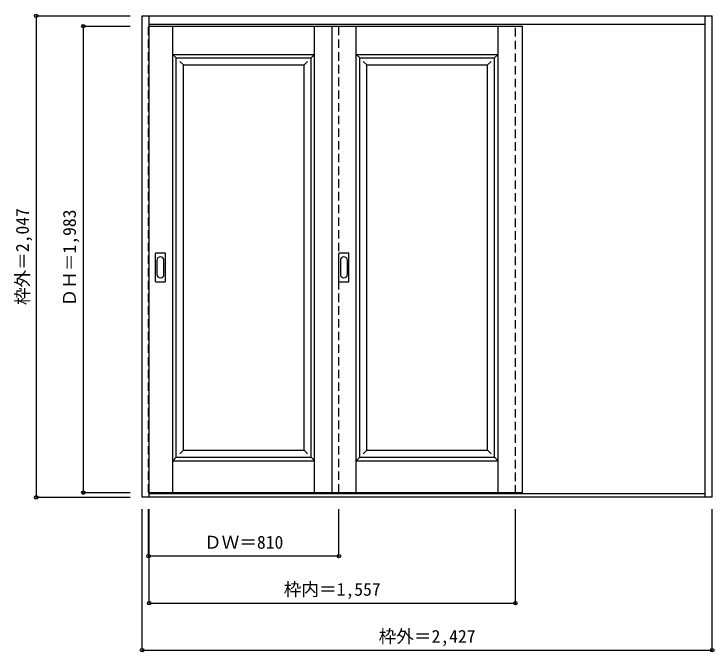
# Model space of a CAD drawing. Units: millimetres, scale not verified. Extents: x -1197 to 1779, y -1442 to 1270.
import ezdxf
from ezdxf.enums import TextEntityAlignment as Align

# ---------------------------------------------------------------- set-up
doc = ezdxf.new("R2010")
doc.units = ezdxf.units.MM
doc.header["$LTSCALE"] = 30
doc.header["$PDMODE"] = 32
doc.header["$PDSIZE"] = 15
doc.linetypes.add('DASHED1', pattern=[1.8, 1.2, -0.6])
doc.layers.add('0-0', color=7, linetype='Continuous')
doc.layers.add('0-1_寸法', color=7, linetype='Continuous')
doc.styles.add('ＭＳ ゴシック', font='')
doc.styles.get('ＭＳ ゴシック').set_extended_font_data('MS Gothic')

msp = doc.modelspace()

# ---------------------------------------------------------------- linework, layer by layer
at = {"layer": '0-0', "color": 3}
for p, q in [((-652.58, -784.25), (-652.58, 1262.75)), ((-652.58, 1262.75), (1771.42, 1262.75)), ((-622.58, -784.25), (-622.58, 1262.75)), ((1741.42, -784.25), (1741.42, 1262.75)), ((1771.42, -784.25), (1771.42, 1262.75)), ((-622.58, 1226.75), (1741.42, 1226.75)), ((-622.58, 1218.75), (964.42, 1218.75)), ((154.42, 1218.75), (154.42, -764.25)), ((-507.08, 1083.75), (65.92, 1083.75)), ((-507.08, -614.25), (-507.08, 1083.75)), ((65.92, -614.25), (65.92, 1083.75)), ((272.92, 1083.75), (845.92, 1083.75)), ((272.92, -614.25), (272.92, 1083.75)), ((845.92, -614.25), (845.92, 1083.75)), ((-595.58, 133.75), (-595.58, 252.75)), ((-555.08, 254.25), (-594.08, 254.25)), ((-553.58, 133.75), (-553.58, 252.75)), ((184.42, 133.75), (184.42, 252.75)), ((224.92, 254.25), (185.92, 254.25)), ((226.42, 133.75), (226.42, 252.75)), ((-594.08, 132.25), (-555.08, 132.25)), ((185.92, 132.25), (224.92, 132.25)), ((-507.08, -614.25), (65.92, -614.25)), ((272.92, -614.25), (845.92, -614.25)), ((1741.42, -769.25), (-622.58, -769.25)), ((1771.42, -784.25), (-652.58, -784.25))]:
    msp.add_line(p, q, dxfattribs=at)
at = {"layer": '0-0', "color": 4, "linetype": 'DASHED1'}
for p, q in [((934.42, -769.25), (934.42, 1226.75)), ((964.42, -769.25), (964.42, 1226.75)), ((184.42, -764.25), (184.42, 1218.75))]:
    msp.add_line(p, q, dxfattribs=at)
at = {"layer": '0-0'}
for p, q in [((-522.08, -764.25), (-522.08, 1218.75)), ((80.92, -764.25), (80.92, 1218.75)), ((257.92, -764.25), (257.92, 1218.75)), ((860.92, -764.25), (860.92, 1218.75)), ((-522.08, 1098.75), (80.92, 1098.75)), ((-522.08, 1098.75), (-507.08, 1083.75)), ((80.92, 1098.75), (65.92, 1083.75)), ((257.92, 1098.75), (860.92, 1098.75)), ((257.92, 1098.75), (272.92, 1083.75)), ((860.92, 1098.75), (845.92, 1083.75)), ((-492.08, 1068.75), (-477.08, 1053.75)), ((-477.08, 1053.75), (35.92, 1053.75)), ((-477.08, -584.25), (-477.08, 1053.75)), ((50.92, 1068.75), (35.92, 1053.75)), ((35.92, -584.25), (35.92, 1053.75)), ((287.92, 1068.75), (302.92, 1053.75)), ((302.92, 1053.75), (815.92, 1053.75)), ((302.92, -584.25), (302.92, 1053.75)), ((830.92, 1068.75), (815.92, 1053.75)), ((815.92, -584.25), (815.92, 1053.75)), ((-589.58, 222.85), (-589.58, 163.65)), ((-559.58, 163.65), (-559.58, 222.85)), ((190.42, 222.85), (190.42, 163.65)), ((220.42, 163.65), (220.42, 222.85)), ((-477.08, -584.25), (-492.08, -599.25)), ((-477.08, -584.25), (35.92, -584.25)), ((35.92, -584.25), (50.92, -599.25)), ((302.92, -584.25), (287.92, -599.25)), ((302.92, -584.25), (815.92, -584.25)), ((815.92, -584.25), (830.92, -599.25)), ((-507.08, -614.25), (-522.08, -629.25)), ((65.92, -614.25), (80.92, -629.25)), ((272.92, -614.25), (257.92, -629.25)), ((845.92, -614.25), (860.92, -629.25)), ((-522.08, -629.25), (80.92, -629.25)), ((257.92, -629.25), (860.92, -629.25))]:
    msp.add_line(p, q, dxfattribs=at)
at = {"layer": '0-0', "color": 4, "linetype": 'DASHED1'}
msp.add_lwpolyline([(-622.58, -764.25), (-625.58, -764.25), (-625.58, 1218.75), (-622.58, 1218.75)], dxfattribs=at)
at = {"layer": '0-0', "color": 3}
msp.add_lwpolyline([(-622.58, -764.25), (964.42, -764.25), (964.42, 1218.75)], dxfattribs=at)
for centre, start, end in [((-594.08, 252.75), 90, 180), ((-555.08, 252.75), 0, 90), ((185.92, 252.75), 90, 180), ((224.92, 252.75), 0, 90), ((-594.08, 133.75), 180, 270), ((-555.08, 133.75), 270, 0), ((185.92, 133.75), 180, 270), ((224.92, 133.75), 270, 0)]:
    msp.add_arc(centre, 1.5, start, end, dxfattribs=at)
at = {"layer": '0-0'}
for centre, start, end in [((-574.58, 222.85), 0, 180), ((205.42, 222.85), 0, 180), ((-574.58, 163.65), 180, 0), ((205.42, 163.65), 180, 0)]:
    msp.add_arc(centre, 15, start, end, dxfattribs=at)
at = {"layer": '0-1_寸法', "color": 4}
for p, q in [((-1102.58, 1262.75), (-1102.58, -784.25)), ((-1102.58, 1262.75), (-702.58, 1262.75)), ((-902.58, 1218.75), (-702.58, 1218.75)), ((-902.58, 1218.75), (-902.58, -764.25)), ((-902.58, -764.25), (-702.58, -764.25)), ((-1102.58, -784.25), (-702.58, -784.25)), ((-652.58, -1434.25), (-652.58, -834.25)), ((-625.58, -1034.25), (-625.58, -834.25)), ((-622.58, -1234.25), (-622.58, -834.25)), ((184.42, -1034.25), (184.42, -834.25)), ((934.42, -1234.25), (934.42, -834.25)), ((184.42, -1034.25), (-625.58, -1034.25)), ((-622.58, -1234.25), (934.42, -1234.25))]:
    msp.add_line(p, q, dxfattribs=at)
msp.add_lwpolyline([(-652.58, -1434.25), (1771.42, -1434.25), (1771.42, -834.25)], dxfattribs=at)
at = {"layer": '0-1_寸法'}
for p in [(-1102.58, 1262.75), (-902.58, 1218.75), (-902.58, -764.25), (-1102.58, -784.25), (-625.58, -1034.25), (184.42, -1034.25), (-622.58, -1234.25), (934.42, -1234.25), (-652.58, -1434.25), (1771.42, -1434.25)]:
    msp.add_point(p, dxfattribs=at)

# ---------------------------------------------------------------- texts
at = {"layer": '0-1_寸法', "style": 'ＭＳ ゴシック'}
for s, p in [('枠外＝2,047', (-1117.58, 33)), ('ＤＨ＝1,983', (-917.58, 27))]:
    msp.add_text(s, height=54.99, rotation=90, dxfattribs=at).set_placement(p, align=Align.BOTTOM_LEFT)
for s, p in [('ＤＷ＝810', (-389.33, -1019.25)), ('枠内＝1,557', (-50.33, -1219.25)), ('枠外＝2,427', (353.17, -1419.25))]:
    msp.add_text(s, height=54.99, dxfattribs=at).set_placement(p, align=Align.BOTTOM_LEFT)

doc.saveas('drawing.dxf')
